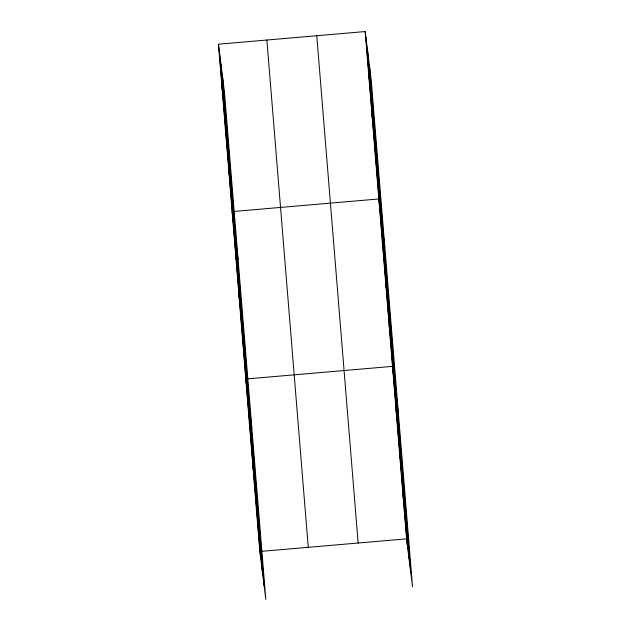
<?xml version="1.0" encoding="UTF-8"?>
<svg xmlns="http://www.w3.org/2000/svg" width="631" height="631" viewBox="0 0 631 631"><rect width="100%" height="100%" fill="white"/><g stroke="black" fill="none" stroke-linecap="round" stroke-linejoin="round"><path stroke-width="0.95" d="M218.468 44.202L224.439 92.158L265.817 599.45L259.846 551.494L218.468 44.202L365.183 31.55L371.154 79.506L412.532 586.798L406.561 538.842L365.183 31.55M234.054 211.44L378.837 198.954L384.807 246.91M261.778 551.328L406.561 538.842M368.599 73.401L369.34 79.34M372.014 115.252L372.747 121.191M375.421 157.103L376.163 163.05M382.252 240.805L382.993 246.753M385.667 282.656L386.409 288.604M389.082 324.515L389.816 330.455M398.469 414.315L392.49 366.366L245.774 379.018L251.745 426.974M396.008 409.48L396.749 415.427M399.526 452.601L400.267 458.548M403.043 495.721L403.785 501.661M221.875 86.053L222.617 92M225.291 127.904L226.032 133.851M228.706 169.755L229.447 175.702M232.121 211.614L238.092 259.562M235.537 253.465L236.278 259.404M238.952 295.316L239.685 301.255M242.359 337.167L243.101 343.106M249.292 422.139L250.034 428.078M252.81 465.26L253.552 471.199M256.328 508.373L257.069 514.32M369.427 65.64L410.805 572.932M367.652 51.356L409.03 558.648M365.925 37.489L407.303 544.782M316.762 35.722L358.148 543.015M266.881 40.029L308.259 547.322M222.711 78.291L264.089 585.584M220.929 64.007L262.315 571.3M219.202 50.149L260.587 557.441"/></g></svg>
